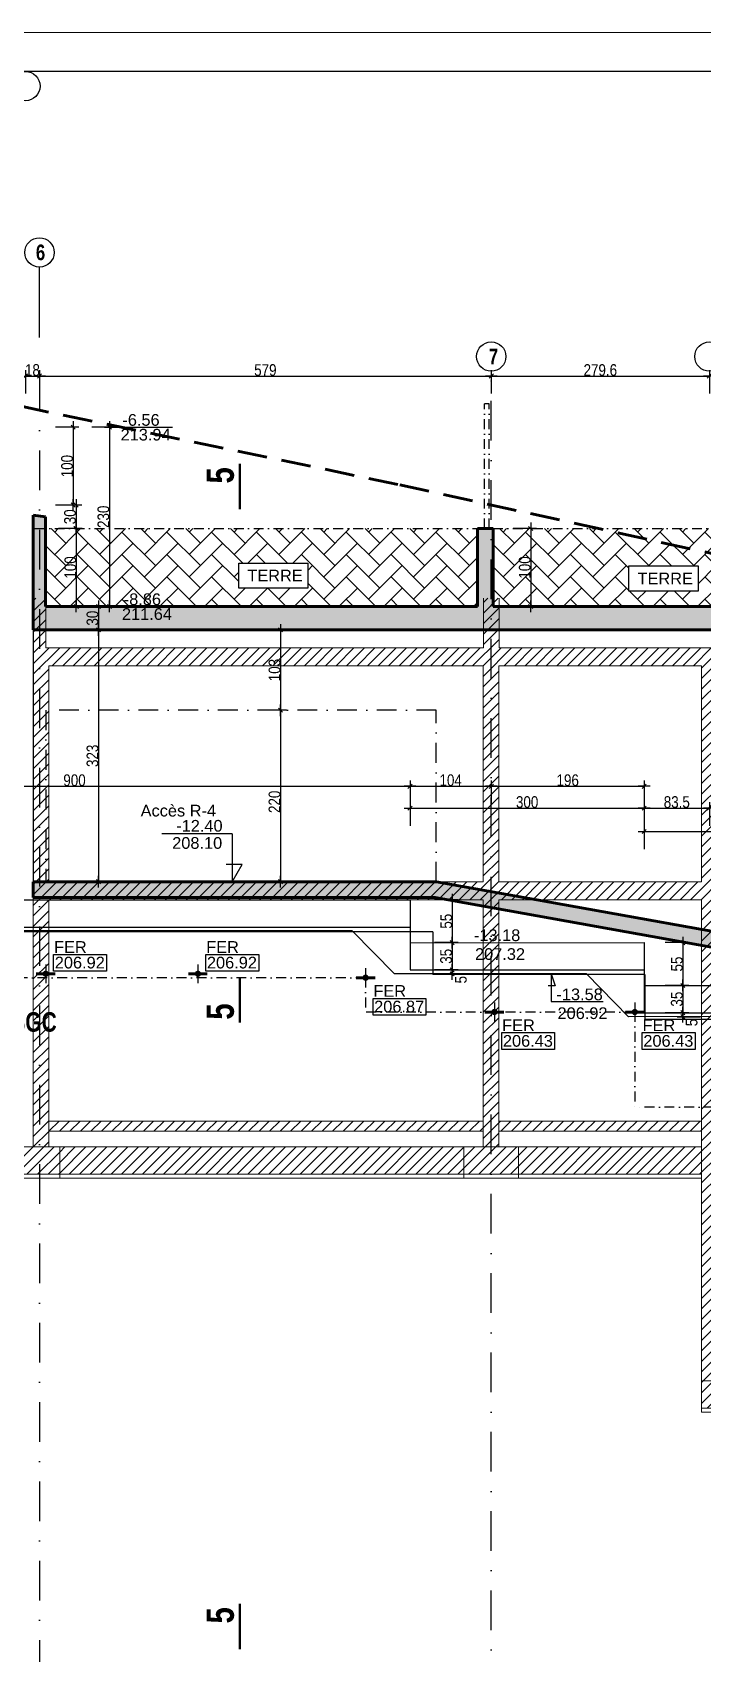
# Model space of a CAD drawing. Header units: millimetres. Extents: x -26249 to 60250, y -21218 to 23336.
# Drawn here: x 53245 to 54104, y 889 to 2968 of the extents above; entities that cross this region are included whole.
import ezdxf
from ezdxf.enums import TextEntityAlignment as Align

# ---------------------------------------------------------------- set-up
doc = ezdxf.new("R2010")
doc.units = ezdxf.units.MM
doc.linetypes.add('CACHEX2', pattern=[19.05, 12.7, -6.35])
doc.linetypes.add('TIRETPTX2', pattern=[50.8, 25.4, -12.7, 0, -12.7])
for name, color, linetype in [('01-coupe soussol', 253, 'Continuous'), ('01_cote_gen', 4, 'Continuous'), ('01_linteaux', 2, 'Continuous'), ('01_poch_BN', 9, 'Continuous'), ('01_poch_murs', 253, 'Continuous'), ('01_texte', 230, 'Continuous'), ('AA_COTES', 2, 'Continuous')]:
    doc.layers.add(name, color=color, linetype=linetype)
doc.layers.add('01_murs_coup', color=5, linetype='Continuous', lineweight=60)
doc.styles.add('impact', font='impact.ttf')
doc.styles.add('MATTE_TXT', font='arial.ttf')
doc.styles.add('STYLE2', font='ARIALN.TTF')
doc.dimstyles.new('JB50', dxfattribs={"dimscale": 0.1, "dimtxt": 150, "dimasz": 15, "dimexe": 0.1, "dimexo": 0.1, "dimgap": 0.09, "dimtad": 1, "dimdec": 1, "dimdsep": 46, "dimtxsty": 'STYLE2', "dimblk1": 'BOND_G', "dimblk2": 'BOND_D', "dimsah": 1, "dimcen": 1.5, "dimdle": 0.01, "dimse1": 1, "dimse2": 1, "dimclrd": 4, "dimclre": 2, "dimclrt": 6, "dimazin": 2, "dimtfac": 2.333333, "dimtdec": 1, "dimtix": 1, "dimtmove": 2, "dimatfit": 3, "dimldrblk": 'BOND_G', "dimfxl": 1, "dimtolj": 1, "dimtzin": 0, "dimarcsym": 0})
pattern_1 = [(45, (38043.464, 0), (3e-15, 28.73682), [60.96, -20.32]), (135, (38057.832, 14.368), (3e-15, 28.73682), [60.96, -20.32])]
pattern_2 = [(45, (24559.321, 5706.199), (-6.735192, 6.735192), [])]

# ---------------------------------------------------------------- blocks, each defined once
blk = doc.blocks.new('BOND_G')
at = {"layer": 'AA_COTES', "color": 0}
for p, q in [((0, -5), (0, 15)), ((5, 0), (-5, 0)), ((1.8, 1.8), (-1.8, -1.8))]:
    blk.add_line(p, q, dxfattribs=at)
blk = doc.blocks.new('BOND_D')
at = {"layer": 'AA_COTES', "color": 0}
for p, q in [((5, 0), (-5, 0)), ((-1.8, -1.8), (1.8, 1.8)), ((0, 5), (0, -15))]:
    blk.add_line(p, q, dxfattribs=at)
blk = doc.blocks.new('*D1418')
at = {"layer": '01_cote_gen', "color": 4, "lineweight": -2, "transparency": 16777216}
blk.add_line((53238, 2527.7), (53253, 2527.7), dxfattribs=at)
at = {"layer": 'Defpoints', "color": 0, "transparency": 16777216}
for p in [(53236.5, 2527.9), (53254.5, 2527.9), (53254.5, 2527.7)]:
    blk.add_point(p, dxfattribs=at)
at = {"layer": '01_cote_gen', "color": 4, "lineweight": -2, "transparency": 16777216, "xscale": 1.5, "yscale": 1.5, "zscale": 1.5, "rotation": 180}
blk.add_blockref('BOND_G', (53236.5, 2527.7), dxfattribs=at)
at = {"layer": '01_cote_gen', "color": 4, "lineweight": -2, "transparency": 16777216, "xscale": 1.5, "yscale": 1.5, "zscale": 1.5}
blk.add_blockref('BOND_D', (53254.5, 2527.7), dxfattribs=at)
at = {"layer": '01_cote_gen', "color": 6, "transparency": 16777216, "insert": (53245.5, 2535.3), "char_height": 15, "attachment_point": 5, "style": 'STYLE2'}
blk.add_mtext('\\A1;18', dxfattribs=at)
blk = doc.blocks.new('*D1419')
at = {"layer": '01_cote_gen', "color": 4, "lineweight": -2, "transparency": 16777216}
blk.add_line((53256, 2527.7), (53832, 2527.7), dxfattribs=at)
at = {"layer": 'Defpoints', "color": 0, "transparency": 16777216}
for p in [(53254.5, 2527.9), (53833.5, 2527.7), (53833.5, 2506.9)]:
    blk.add_point(p, dxfattribs=at)
at = {"layer": '01_cote_gen', "color": 4, "lineweight": -2, "transparency": 16777216, "xscale": 1.5, "yscale": 1.5, "zscale": 1.5, "rotation": 180}
blk.add_blockref('BOND_G', (53254.5, 2527.7), dxfattribs=at)
at = {"layer": '01_cote_gen', "color": 4, "lineweight": -2, "transparency": 16777216, "xscale": 1.5, "yscale": 1.5, "zscale": 1.5}
blk.add_blockref('BOND_D', (53833.5, 2527.7), dxfattribs=at)
at = {"layer": '01_cote_gen', "color": 6, "transparency": 16777216, "insert": (53544, 2535.3), "char_height": 15, "attachment_point": 5, "style": 'STYLE2'}
blk.add_mtext('\\A1;579', dxfattribs=at)
blk = doc.blocks.new('*D1420')
at = {"layer": '01_cote_gen', "color": 4, "lineweight": -2, "transparency": 16777216}
blk.add_line((53835, 2527.7), (54111.6, 2527.7), dxfattribs=at)
at = {"layer": 'Defpoints', "color": 0, "transparency": 16777216}
for p in [(54113.1, 2527.7), (53833.5, 2504.4), (54113.1, 2497.4)]:
    blk.add_point(p, dxfattribs=at)
at = {"layer": '01_cote_gen', "color": 4, "lineweight": -2, "transparency": 16777216, "xscale": 1.5, "yscale": 1.5, "zscale": 1.5, "rotation": 180}
blk.add_blockref('BOND_G', (53833.5, 2527.7), dxfattribs=at)
at = {"layer": '01_cote_gen', "color": 4, "lineweight": -2, "transparency": 16777216, "xscale": 1.5, "yscale": 1.5, "zscale": 1.5}
blk.add_blockref('BOND_D', (54113.1, 2527.7), dxfattribs=at)
at = {"layer": '01_cote_gen', "color": 6, "transparency": 16777216, "insert": (53973.3, 2535.3), "char_height": 15, "attachment_point": 5, "style": 'STYLE2'}
blk.add_mtext('\\A1;279.6', dxfattribs=at)
blk = doc.blocks.new('*D1410')
at = {"layer": '01_cote_gen', "color": 4, "lineweight": -2, "transparency": 16777216}
blk.add_line((52831, 2001.7), (53728, 2001.7), dxfattribs=at)
at = {"layer": 'Defpoints', "color": 0, "transparency": 16777216}
for p in [(53729.5, 2001.7), (52829.5, 1824.8), (53729.5, 1824.8)]:
    blk.add_point(p, dxfattribs=at)
at = {"layer": '01_cote_gen', "color": 4, "lineweight": -2, "transparency": 16777216, "xscale": 1.5, "yscale": 1.5, "zscale": 1.5, "rotation": 180}
blk.add_blockref('BOND_G', (52829.5, 2001.7), dxfattribs=at)
at = {"layer": '01_cote_gen', "color": 4, "lineweight": -2, "transparency": 16777216, "xscale": 1.5, "yscale": 1.5, "zscale": 1.5}
blk.add_blockref('BOND_D', (53729.5, 2001.7), dxfattribs=at)
at = {"layer": '01_cote_gen', "color": 6, "transparency": 16777216, "insert": (53299.4, 2009.3), "char_height": 15, "attachment_point": 5, "style": 'STYLE2'}
blk.add_mtext('\\A1;900', dxfattribs=at)
blk = doc.blocks.new('*D1413')
at = {"layer": '01_cote_gen', "color": 4, "lineweight": -2, "transparency": 16777216}
blk.add_line((53731, 1973.6), (54028, 1973.6), dxfattribs=at)
at = {"layer": 'Defpoints', "color": 0, "transparency": 16777216}
for p in [(53729.5, 1981.9), (54029.5, 1973.6), (54029.5, 1772.7)]:
    blk.add_point(p, dxfattribs=at)
at = {"layer": '01_cote_gen', "color": 4, "lineweight": -2, "transparency": 16777216, "xscale": 1.5, "yscale": 1.5, "zscale": 1.5, "rotation": 180}
blk.add_blockref('BOND_G', (53729.5, 1973.6), dxfattribs=at)
at = {"layer": '01_cote_gen', "color": 4, "lineweight": -2, "transparency": 16777216, "xscale": 1.5, "yscale": 1.5, "zscale": 1.5}
blk.add_blockref('BOND_D', (54029.5, 1973.6), dxfattribs=at)
at = {"layer": '01_cote_gen', "color": 6, "transparency": 16777216, "insert": (53879.5, 1981.3), "char_height": 15, "attachment_point": 5, "style": 'STYLE2'}
blk.add_mtext('\\A1;300', dxfattribs=at)
blk = doc.blocks.new('*D1542')
at = {"layer": '01_cote_gen', "color": 4, "lineweight": -2, "transparency": 16777216}
blk.add_line((54031, 1943.7), (54328, 1943.7), dxfattribs=at)
at = {"layer": 'Defpoints', "color": 0, "transparency": 16777216}
for p in [(54029.5, 1951.1), (54329.5, 1943.7), (54329.5, 1746.3)]:
    blk.add_point(p, dxfattribs=at)
at = {"layer": '01_cote_gen', "color": 4, "lineweight": -2, "transparency": 16777216, "xscale": 1.5, "yscale": 1.5, "zscale": 1.5, "rotation": 180}
blk.add_blockref('BOND_G', (54029.5, 1943.7), dxfattribs=at)
at = {"layer": '01_cote_gen', "color": 4, "lineweight": -2, "transparency": 16777216, "xscale": 1.5, "yscale": 1.5, "zscale": 1.5}
blk.add_blockref('BOND_D', (54329.5, 1943.7), dxfattribs=at)
at = {"layer": '01_cote_gen', "color": 6, "transparency": 16777216, "insert": (54179.5, 1951.3), "char_height": 15, "attachment_point": 5, "style": 'STYLE2'}
blk.add_mtext('\\A1;300', dxfattribs=at)
blk = doc.blocks.new('*D1543')
at = {"layer": '01_cote_gen', "color": 4, "lineweight": -2, "transparency": 16777216}
blk.add_line((53731, 2001.7), (53832, 2001.7), dxfattribs=at)
at = {"layer": 'Defpoints', "color": 0, "transparency": 16777216}
for p in [(53833.5, 2001.7), (53729.5, 1994.2), (53833.5, -192.7)]:
    blk.add_point(p, dxfattribs=at)
at = {"layer": '01_cote_gen', "color": 4, "lineweight": -2, "transparency": 16777216, "xscale": 1.5, "yscale": 1.5, "zscale": 1.5, "rotation": 180}
blk.add_blockref('BOND_G', (53729.5, 2001.7), dxfattribs=at)
at = {"layer": '01_cote_gen', "color": 4, "lineweight": -2, "transparency": 16777216, "xscale": 1.5, "yscale": 1.5, "zscale": 1.5}
blk.add_blockref('BOND_D', (53833.5, 2001.7), dxfattribs=at)
at = {"layer": '01_cote_gen', "color": 6, "transparency": 16777216, "insert": (53781.5, 2009.3), "char_height": 15, "attachment_point": 5, "style": 'STYLE2'}
blk.add_mtext('\\A1;104', dxfattribs=at)
blk = doc.blocks.new('*D1414')
at = {"layer": '01_cote_gen', "color": 4, "lineweight": -2, "transparency": 16777216}
blk.add_line((53835, 2001.7), (54028, 2001.7), dxfattribs=at)
at = {"layer": 'Defpoints', "color": 0, "transparency": 16777216}
for p in [(54029.5, 2001.7), (53833.5, 1994.2), (54029.5, 1951.2)]:
    blk.add_point(p, dxfattribs=at)
at = {"layer": '01_cote_gen', "color": 4, "lineweight": -2, "transparency": 16777216, "xscale": 1.5, "yscale": 1.5, "zscale": 1.5, "rotation": 180}
blk.add_blockref('BOND_G', (53833.5, 2001.7), dxfattribs=at)
at = {"layer": '01_cote_gen', "color": 4, "lineweight": -2, "transparency": 16777216, "xscale": 1.5, "yscale": 1.5, "zscale": 1.5}
blk.add_blockref('BOND_D', (54029.5, 2001.7), dxfattribs=at)
at = {"layer": '01_cote_gen', "color": 6, "transparency": 16777216, "insert": (53931.5, 2009.3), "char_height": 15, "attachment_point": 5, "style": 'STYLE2'}
blk.add_mtext('\\A1;196', dxfattribs=at)
blk = doc.blocks.new('*D1522')
at = {"layer": '01_cote_gen', "color": 4, "lineweight": -2, "transparency": 16777216}
blk.add_line((54031, 1973.6), (54111.6, 1973.6), dxfattribs=at)
at = {"layer": 'Defpoints', "color": 0, "transparency": 16777216}
for p in [(54113.1, 1973.6), (54029.5, 1921.2), (54113.1, -215.4)]:
    blk.add_point(p, dxfattribs=at)
at = {"layer": '01_cote_gen', "color": 4, "lineweight": -2, "transparency": 16777216, "xscale": 1.5, "yscale": 1.5, "zscale": 1.5, "rotation": 180}
blk.add_blockref('BOND_G', (54029.5, 1973.6), dxfattribs=at)
at = {"layer": '01_cote_gen', "color": 4, "lineweight": -2, "transparency": 16777216, "xscale": 1.5, "yscale": 1.5, "zscale": 1.5}
blk.add_blockref('BOND_D', (54113.1, 1973.6), dxfattribs=at)
at = {"layer": '01_cote_gen', "color": 6, "transparency": 16777216, "insert": (54071.3, 1981.3), "char_height": 15, "attachment_point": 5, "style": 'STYLE2'}
blk.add_mtext('\\A1;83.5', dxfattribs=at)
blk = doc.blocks.new('*D1539')
at = {"layer": '01_cote_gen', "color": 4, "lineweight": -2, "transparency": 16777216}
blk.add_line((53783.4, 1854.6), (53783.4, 1802.6), dxfattribs=at)
at = {"layer": 'Defpoints', "color": 0, "transparency": 16777216}
for p in [(53729.5, 1856.1), (53745.1, 1801.1), (53783.4, 1801.1)]:
    blk.add_point(p, dxfattribs=at)
at = {"layer": '01_cote_gen', "color": 4, "lineweight": -2, "transparency": 16777216, "xscale": 1.5, "yscale": 1.5, "zscale": 1.5}
for name, p, rotation in [('BOND_G', (53783.4, 1856.1), 90), ('BOND_D', (53783.4, 1801.1), 270)]:
    blk.add_blockref(name, p, dxfattribs=dict(at, rotation=rotation))
at = {"layer": '01_cote_gen', "color": 6, "transparency": 16777216, "insert": (53775.8, 1828.6), "char_height": 15, "attachment_point": 5, "rotation": 90, "style": 'STYLE2'}
blk.add_mtext('\\A1;55', dxfattribs=at)
blk = doc.blocks.new('*D1540')
at = {"layer": '01_cote_gen', "color": 4, "lineweight": -2, "transparency": 16777216}
blk.add_line((54079.1, 1799.7), (54079.1, 1747.7), dxfattribs=at)
at = {"layer": 'Defpoints', "color": 0, "transparency": 16777216}
for p in [(54029.5, 1801.2), (54029.5, 1746.2), (54079.1, 1746.2)]:
    blk.add_point(p, dxfattribs=at)
at = {"layer": '01_cote_gen', "color": 4, "lineweight": -2, "transparency": 16777216, "xscale": 1.5, "yscale": 1.5, "zscale": 1.5}
for name, p, rotation in [('BOND_G', (54079.1, 1801.2), 90), ('BOND_D', (54079.1, 1746.2), 270)]:
    blk.add_blockref(name, p, dxfattribs=dict(at, rotation=rotation))
at = {"layer": '01_cote_gen', "color": 6, "transparency": 16777216, "insert": (54071.4, 1773.7), "char_height": 15, "attachment_point": 5, "rotation": 90, "style": 'STYLE2'}
blk.add_mtext('\\A1;55', dxfattribs=at)
blk = doc.blocks.new('*D1400')
at = {"layer": '01_cote_gen', "color": 4, "lineweight": -2, "transparency": 16777216}
blk.add_line((53783.4, 1799.6), (53783.4, 1767.6), dxfattribs=at)
at = {"layer": 'Defpoints', "color": 0, "transparency": 16777216}
for p in [(53769.6, 1801.1), (53773.8, 1766.1), (53783.4, 1766.1)]:
    blk.add_point(p, dxfattribs=at)
at = {"layer": '01_cote_gen', "color": 4, "lineweight": -2, "transparency": 16777216, "xscale": 1.5, "yscale": 1.5, "zscale": 1.5}
for name, p, rotation in [('BOND_G', (53783.4, 1801.1), 90), ('BOND_D', (53783.4, 1766.1), 270)]:
    blk.add_blockref(name, p, dxfattribs=dict(at, rotation=rotation))
at = {"layer": '01_cote_gen', "color": 6, "transparency": 16777216, "insert": (53775.7, 1783.6), "char_height": 15, "attachment_point": 5, "rotation": 90, "style": 'STYLE2'}
blk.add_mtext('\\A1;35', dxfattribs=at)
blk = doc.blocks.new('*D1401')
at = {"layer": '01_cote_gen', "color": 4, "lineweight": -2, "transparency": 16777216}
blk.add_line((53783.4, 1762.6), (53783.4, 1764.6), dxfattribs=at)
at = {"layer": 'Defpoints', "color": 0, "transparency": 16777216}
for p in [(53783.4, 1766.1), (53788.7, 1766.1), (53788.7, 1761.1)]:
    blk.add_point(p, dxfattribs=at)
at = {"layer": '01_cote_gen', "color": 4, "lineweight": -2, "transparency": 16777216, "xscale": 1.5, "yscale": 1.5, "zscale": 1.5}
for name, p, rotation in [('BOND_D', (53783.4, 1766.1), 90), ('BOND_G', (53783.4, 1761.1), 270)]:
    blk.add_blockref(name, p, dxfattribs=dict(at, rotation=rotation))
at = {"layer": '01_cote_gen', "color": 6, "transparency": 16777216, "insert": (53794.6, 1753.6), "char_height": 15, "attachment_point": 5, "rotation": 90, "style": 'STYLE2'}
blk.add_mtext('\\A1;5', dxfattribs=at)
blk = doc.blocks.new('*D1402')
at = {"layer": '01_cote_gen', "color": 4, "lineweight": -2, "transparency": 16777216}
blk.add_line((54079.1, 1744.7), (54079.1, 1712.7), dxfattribs=at)
at = {"layer": 'Defpoints', "color": 0, "transparency": 16777216}
for p in [(54065.2, 1746.2), (54069.5, 1711.2), (54079.1, 1711.2)]:
    blk.add_point(p, dxfattribs=at)
at = {"layer": '01_cote_gen', "color": 4, "lineweight": -2, "transparency": 16777216, "xscale": 1.5, "yscale": 1.5, "zscale": 1.5}
for name, p, rotation in [('BOND_G', (54079.1, 1746.2), 90), ('BOND_D', (54079.1, 1711.2), 270)]:
    blk.add_blockref(name, p, dxfattribs=dict(at, rotation=rotation))
at = {"layer": '01_cote_gen', "color": 6, "transparency": 16777216, "insert": (54071.4, 1728.7), "char_height": 15, "attachment_point": 5, "rotation": 90, "style": 'STYLE2'}
blk.add_mtext('\\A1;35', dxfattribs=at)
blk = doc.blocks.new('*D1403')
at = {"layer": '01_cote_gen', "color": 4, "lineweight": -2, "transparency": 16777216}
blk.add_line((54079.1, 1707.7), (54079.1, 1709.7), dxfattribs=at)
at = {"layer": 'Defpoints', "color": 0, "transparency": 16777216}
for p in [(54079.1, 1711.2), (54084.3, 1711.2), (54084.3, 1706.2)]:
    blk.add_point(p, dxfattribs=at)
at = {"layer": '01_cote_gen', "color": 4, "lineweight": -2, "transparency": 16777216, "xscale": 1.5, "yscale": 1.5, "zscale": 1.5}
for name, p, rotation in [('BOND_D', (54079.1, 1711.2), 90), ('BOND_G', (54079.1, 1706.2), 270)]:
    blk.add_blockref(name, p, dxfattribs=dict(at, rotation=rotation))
at = {"layer": '01_cote_gen', "color": 6, "transparency": 16777216, "insert": (54090.3, 1698.7), "char_height": 15, "attachment_point": 5, "rotation": 90, "style": 'STYLE2'}
blk.add_mtext('\\A1;5', dxfattribs=at)
blk = doc.blocks.new('*D1661')
at = {"layer": '01_cote_gen', "color": 4, "lineweight": -2, "transparency": 16777216}
blk.add_line((53344.2, 2460.7), (53344.2, 2233.7), dxfattribs=at)
at = {"layer": 'Defpoints', "color": 0, "transparency": 16777216}
for p in [(53244.4, 2462.2), (53330.1, 2232.2), (53344.2, 2232.2)]:
    blk.add_point(p, dxfattribs=at)
at = {"layer": '01_cote_gen', "color": 4, "lineweight": -2, "transparency": 16777216, "xscale": 1.5, "yscale": 1.5, "zscale": 1.5}
for name, p, rotation in [('BOND_G', (53344.2, 2462.2), 90), ('BOND_D', (53344.2, 2232.2), 270)]:
    blk.add_blockref(name, p, dxfattribs=dict(at, rotation=rotation))
at = {"layer": '01_cote_gen', "color": 6, "transparency": 16777216, "insert": (53336.5, 2347.2), "char_height": 15, "attachment_point": 5, "rotation": 90, "style": 'STYLE2'}
blk.add_mtext('\\A1;230', dxfattribs=at)
blk = doc.blocks.new('*D1662')
at = {"layer": '01_cote_gen', "color": 4, "lineweight": -2, "transparency": 16777216}
blk.add_line((53297.6, 2460.7), (53297.6, 2363.7), dxfattribs=at)
at = {"layer": 'Defpoints', "color": 0, "transparency": 16777216}
for p in [(53244.4, 2462.2), (53188.3, 2362.2), (53297.6, 2362.2)]:
    blk.add_point(p, dxfattribs=at)
at = {"layer": '01_cote_gen', "color": 4, "lineweight": -2, "transparency": 16777216, "xscale": 1.5, "yscale": 1.5, "zscale": 1.5}
for name, p, rotation in [('BOND_G', (53297.6, 2462.2), 90), ('BOND_D', (53297.6, 2362.2), 270)]:
    blk.add_blockref(name, p, dxfattribs=dict(at, rotation=rotation))
at = {"layer": '01_cote_gen', "color": 6, "transparency": 16777216, "insert": (53289.9, 2412.2), "char_height": 15, "attachment_point": 5, "rotation": 90, "style": 'STYLE2'}
blk.add_mtext('\\A1;100', dxfattribs=at)
blk = doc.blocks.new('*D1663')
at = {"layer": '01_cote_gen', "color": 4, "lineweight": -2, "transparency": 16777216}
blk.add_line((53301.4, 2360.7), (53301.4, 2333.7), dxfattribs=at)
at = {"layer": 'Defpoints', "color": 0, "transparency": 16777216}
for p in [(53191.3, 2362.2), (53191.3, 2332.2), (53301.4, 2332.2)]:
    blk.add_point(p, dxfattribs=at)
at = {"layer": '01_cote_gen', "color": 4, "lineweight": -2, "transparency": 16777216, "xscale": 1.5, "yscale": 1.5, "zscale": 1.5}
for name, p, rotation in [('BOND_G', (53301.4, 2362.2), 90), ('BOND_D', (53301.4, 2332.2), 270)]:
    blk.add_blockref(name, p, dxfattribs=dict(at, rotation=rotation))
at = {"layer": '01_cote_gen', "color": 6, "transparency": 16777216, "insert": (53293.7, 2347.2), "char_height": 15, "attachment_point": 5, "rotation": 90, "style": 'STYLE2'}
blk.add_mtext('\\A1;30', dxfattribs=at)
blk = doc.blocks.new('*D1664')
at = {"layer": '01_cote_gen', "color": 4, "lineweight": -2, "transparency": 16777216}
blk.add_line((53884.1, 2330.7), (53884.1, 2233.7), dxfattribs=at)
at = {"layer": 'Defpoints', "color": 0, "transparency": 16777216}
for p in [(53835.8, 2332.2), (53845.2, 2232.2), (53884.1, 2232.2)]:
    blk.add_point(p, dxfattribs=at)
at = {"layer": '01_cote_gen', "color": 4, "lineweight": -2, "transparency": 16777216, "xscale": 1.5, "yscale": 1.5, "zscale": 1.5}
for name, p, rotation in [('BOND_G', (53884.1, 2332.2), 90), ('BOND_D', (53884.1, 2232.2), 270)]:
    blk.add_blockref(name, p, dxfattribs=dict(at, rotation=rotation))
at = {"layer": '01_cote_gen', "color": 6, "transparency": 16777216, "insert": (53876.5, 2282.2), "char_height": 15, "attachment_point": 5, "rotation": 90, "style": 'STYLE2'}
blk.add_mtext('\\A1;100', dxfattribs=at)
blk = doc.blocks.new('*D1497')
at = {"layer": '01_cote_gen', "color": 4, "lineweight": -2, "transparency": 16777216}
blk.add_line((53330.2, 2230.7), (53330.2, 2203.7), dxfattribs=at)
at = {"layer": 'Defpoints', "color": 0, "transparency": 16777216}
for p in [(53350.3, 2232.2), (53330.2, 2202.2), (53374.9, 2202.2)]:
    blk.add_point(p, dxfattribs=at)
at = {"layer": '01_cote_gen', "color": 4, "lineweight": -2, "transparency": 16777216, "xscale": 1.5, "yscale": 1.5, "zscale": 1.5}
for name, p, rotation in [('BOND_G', (53330.2, 2232.2), 90), ('BOND_D', (53330.2, 2202.2), 270)]:
    blk.add_blockref(name, p, dxfattribs=dict(at, rotation=rotation))
at = {"layer": '01_cote_gen', "color": 6, "transparency": 16777216, "insert": (53322.5, 2217.2), "char_height": 15, "attachment_point": 5, "rotation": 90, "style": 'STYLE2'}
blk.add_mtext('\\A1;30', dxfattribs=at)
blk = doc.blocks.new('*D1498')
at = {"layer": '01_cote_gen', "color": 4, "lineweight": -2, "transparency": 16777216}
blk.add_line((53330.2, 2200.7), (53330.2, 1880.7), dxfattribs=at)
at = {"layer": 'Defpoints', "color": 0, "transparency": 16777216}
for p in [(53370.4, 2202.2), (53330.2, 1879.2), (53346.1, 1879.2)]:
    blk.add_point(p, dxfattribs=at)
at = {"layer": '01_cote_gen', "color": 4, "lineweight": -2, "transparency": 16777216, "xscale": 1.5, "yscale": 1.5, "zscale": 1.5}
for name, p, rotation in [('BOND_G', (53330.2, 2202.2), 90), ('BOND_D', (53330.2, 1879.2), 270)]:
    blk.add_blockref(name, p, dxfattribs=dict(at, rotation=rotation))
at = {"layer": '01_cote_gen', "color": 6, "transparency": 16777216, "insert": (53322.5, 2040.7), "char_height": 15, "attachment_point": 5, "rotation": 90, "style": 'STYLE2'}
blk.add_mtext('\\A1;323', dxfattribs=at)
blk = doc.blocks.new('*D1625')
at = {"layer": '01_cote_gen', "color": 4, "lineweight": -2, "transparency": 16777216}
blk.add_line((53301.7, 2330.7), (53301.7, 2233.7), dxfattribs=at)
at = {"layer": 'Defpoints', "color": 0, "transparency": 16777216}
for p in [(53253.3, 2332.2), (53248.5, 2232.2), (53301.7, 2232.2)]:
    blk.add_point(p, dxfattribs=at)
at = {"layer": '01_cote_gen', "color": 4, "lineweight": -2, "transparency": 16777216, "xscale": 1.5, "yscale": 1.5, "zscale": 1.5}
for name, p, rotation in [('BOND_G', (53301.7, 2332.2), 90), ('BOND_D', (53301.7, 2232.2), 270)]:
    blk.add_blockref(name, p, dxfattribs=dict(at, rotation=rotation))
at = {"layer": '01_cote_gen', "color": 6, "transparency": 16777216, "insert": (53294.1, 2282.2), "char_height": 15, "attachment_point": 5, "rotation": 90, "style": 'STYLE2'}
blk.add_mtext('\\A1;100', dxfattribs=at)
blk = doc.blocks.new('*D1614')
at = {"layer": '01_cote_gen', "color": 4, "lineweight": -2, "transparency": 16777216}
blk.add_line((53563.4, 2097.7), (53563.4, 1880.7), dxfattribs=at)
at = {"layer": 'Defpoints', "color": 0, "transparency": 16777216}
for p in [(53583.4, 2099.2), (53563.4, 1879.2), (53590.7, 1879.2)]:
    blk.add_point(p, dxfattribs=at)
at = {"layer": '01_cote_gen', "color": 4, "lineweight": -2, "transparency": 16777216, "xscale": 1.5, "yscale": 1.5, "zscale": 1.5}
for name, p, rotation in [('BOND_G', (53563.4, 2099.2), 90), ('BOND_D', (53563.4, 1879.2), 270)]:
    blk.add_blockref(name, p, dxfattribs=dict(at, rotation=rotation))
at = {"layer": '01_cote_gen', "color": 6, "transparency": 16777216, "insert": (53555.8, 1981.7), "char_height": 15, "attachment_point": 5, "rotation": 90, "style": 'STYLE2'}
blk.add_mtext('\\A1;220', dxfattribs=at)
blk = doc.blocks.new('*D1605')
at = {"layer": '01_cote_gen', "color": 4, "lineweight": -2, "transparency": 16777216}
blk.add_line((53563.4, 2200.7), (53563.4, 2100.7), dxfattribs=at)
at = {"layer": 'Defpoints', "color": 0, "transparency": 16777216}
for p in [(53585.4, 2202.2), (53563.4, 2099.2), (53585.4, 2099.2)]:
    blk.add_point(p, dxfattribs=at)
at = {"layer": '01_cote_gen', "color": 4, "lineweight": -2, "transparency": 16777216, "xscale": 1.5, "yscale": 1.5, "zscale": 1.5}
for name, p, rotation in [('BOND_G', (53563.4, 2202.2), 90), ('BOND_D', (53563.4, 2099.2), 270)]:
    blk.add_blockref(name, p, dxfattribs=dict(at, rotation=rotation))
at = {"layer": '01_cote_gen', "color": 6, "transparency": 16777216, "insert": (53555.8, 2150.7), "char_height": 15, "attachment_point": 5, "rotation": 90, "style": 'STYLE2'}
blk.add_mtext('\\A1;103', dxfattribs=at)

msp = doc.modelspace()

# ---------------------------------------------------------------- hatches: boundary and pattern name
at = {"layer": '01-coupe soussol'}
h = msp.add_hatch(dxfattribs=at)
h.set_pattern_fill('ANSI31', color=256, scale=3)
h.set_pattern_definition(pattern_2)
h.paths.add_polyline_path([(52221.519, 1572.168), (51871.845, 1572.168), (51871.845, 1559.168), (52221.519, 1559.168)])
h.paths.add_polyline_path([(52647.519, 1572.168), (52239.519, 1572.168), (52239.519, 1559.168), (52647.519, 1559.168)])
h.paths.add_polyline_path([(52264.648, 1539.168), (52194.648, 1539.168), (52194.648, 1504.168), (52264.648, 1504.168)])
h.paths.add_polyline_path([(52622.648, 1539.168), (52264.648, 1539.168), (52264.648, 1504.168), (52622.648, 1504.168)])
h.paths.add_polyline_path([(53210.442, 1539.168), (52692.648, 1539.168), (52692.648, 1504.168), (53210.442, 1504.168)])
h.paths.add_polyline_path([(53224.442, 1572.168), (52667.519, 1572.168), (52667.519, 1559.168), (53224.442, 1559.168)])
h.paths.add_polyline_path([(53823.309, 1572.168), (53266.442, 1572.168), (53266.442, 1559.168), (53823.309, 1559.168)], flags=17)
h.paths.add_polyline_path([(53798.438, 1539.168), (53280.442, 1539.168), (53280.442, 1504.168), (53798.438, 1504.168)], flags=17)
h.paths.add_polyline_path([(53868.438, 1539.168), (53798.438, 1539.168), (53798.438, 1504.168), (53868.438, 1504.168)], flags=17)
h.paths.add_polyline_path([(54103.038, 1539.168), (53868.438, 1539.168), (53868.438, 1504.168), (54103.038, 1504.168)], flags=17)
h.paths.add_polyline_path([(54103.038, 1572.168), (53843.309, 1572.168), (53843.309, 1559.168), (54103.038, 1559.168)], flags=17)
h.paths.add_polyline_path([(56847.038, 2172.168), (56847.038, 2242.819), (56831.038, 2242.819), (56831.038, 2172.168), (56098.038, 2172.168), (56098.038, 2242.819), (56080.038, 2242.819), (56080.038, 2172.168), (55479.038, 2172.168), (55479.038, 2242.819), (55463.038, 2242.819), (55463.038, 2167.168), (55155.038, 2167.168), (55155.038, 2197.168), (55135.038, 2197.168), (55135.038, 2167.168), (54667.038, 2167.168), (54667.038, 2242.819), (54649.038, 2242.819), (54649.038, 2179.168), (53843.442, 2179.168), (53843.442, 2242.819), (53823.442, 2242.819), (53823.442, 2179.168), (53262.442, 2179.168), (53262.442, 2242.819), (53246.442, 2242.819), (53246.442, 2179.168), (53246.442, 1879.168), (53246.442, 1539.168), (53266.442, 1539.168), (53266.442, 1856.168), (53823.309, 1856.168), (53823.309, 1539.168), (53843.309, 1539.168), (53843.309, 1856.168), (54103.038, 1856.168), (54103.038, 1239.168), (54123.038, 1239.168), (54123.038, 1552.168), (54649.038, 1552.168), (54649.038, 1272.168), (54669.038, 1272.168), (54669.038, 1552.168), (55183.038, 1552.168), (55183.038, 1272.168), (55203.038, 1272.168), (55203.038, 1552.168), (55463.039, 1552.168), (55463.039, 1272.168), (55483.039, 1272.168), (55483.039, 1552.168), (56072.048, 1552.168), (56072.048, 1239.168), (56097.048, 1239.168), (56097.048, 1552.168), (56827.038, 1552.168), (56827.038, 1239.168), (56847.038, 1239.168), (56847.038, 1552.168), (56847.038, 1572.168)])
h.paths.add_polyline_path([(53843.038, 1879.168), (53843.038, 2156.168), (54103.038, 2156.168), (54103.038, 1879.168)], flags=16)
h.paths.add_polyline_path([(53823.038, 1879.168), (53266.442, 1879.168), (53266.442, 2156.168), (53823.038, 2156.168)], flags=16)
h.paths.add_polyline_path([(54123.038, 1856.168), (54649.038, 1856.168), (54649.038, 1572.168), (54123.038, 1572.168)], flags=16)
h.paths.add_polyline_path([(54123.038, 1879.168), (54123.038, 2156.168), (54649.038, 2156.168), (54649.038, 1879.168)], flags=16)
h.paths.add_polyline_path([(54669.038, 1856.168), (55183.038, 1856.168), (55183.038, 1572.168), (54669.038, 1572.168)], flags=16)
h.paths.add_polyline_path([(54669.038, 1879.168), (54669.038, 2147.168), (55183.038, 2147.168), (55183.038, 1879.168)], flags=16)
h.paths.add_polyline_path([(55203.038, 1856.168), (55463.039, 1856.168), (55463.039, 1572.168), (55203.038, 1572.168)], flags=16)
h.paths.add_polyline_path([(55203.038, 1879.168), (55203.038, 2147.168), (55463.038, 2147.168), (55463.038, 1879.168), (55483.038, 1879.168), (55483.038, 2152.168), (56079.038, 2152.168), (56079.038, 1879.168)], flags=16)
h.paths.add_polyline_path([(55483.039, 1856.168), (56077.048, 1856.168), (56077.048, 1572.168), (55483.039, 1572.168)], flags=16)
h.paths.add_polyline_path([(56097.048, 1820.168), (56139.35, 1820.168), (56139.35, 1840.168), (56657.038, 1840.168), (56657.038, 1572.168), (56097.048, 1572.168)], flags=16)
h.paths.add_polyline_path([(56097.35, 1890.168), (56097.35, 2152.168), (56226.038, 2152.168), (56226.038, 1890.168)], flags=16)
h.paths.add_polyline_path([(56246.038, 1890.168), (56246.038, 2152.168), (56471.039, 2152.168), (56471.039, 1890.168)], flags=16)
h.paths.add_polyline_path([(56491.039, 1890.168), (56491.039, 2152.168), (56831.038, 2152.168), (56831.038, 1890.168)], flags=16)
h.paths.add_polyline_path([(56677.038, 1840.168), (56827.038, 1840.168), (56827.038, 1572.168), (56677.038, 1572.168)], flags=16)
h = msp.add_hatch(dxfattribs=at)
h.set_pattern_fill('ANSI31', color=256, scale=3)
h.set_pattern_definition(pattern_2)
h.paths.add_polyline_path([(53280.442, 1539.168), (53210.442, 1539.168), (53210.442, 1504.168), (53280.442, 1504.168)])
h.paths.add_polyline_path([(52692.648, 1539.168), (52622.648, 1539.168), (52622.648, 1504.168), (52692.648, 1504.168)])
h = msp.add_hatch(dxfattribs=at)
h.set_pattern_fill('ANSI31', color=256, scale=3)
h.set_pattern_definition(pattern_2)
h.paths.add_polyline_path([(54649.038, 1272.168), (54123.038, 1272.168), (54123.038, 1259.168), (54649.038, 1259.168)])
h.paths.add_polyline_path([(54173.038, 1239.168), (54103.038, 1239.168), (54103.038, 1204.168), (54173.038, 1204.168)])
h.paths.add_polyline_path([(55183.038, 1272.168), (54669.038, 1272.168), (54669.038, 1259.168), (55183.038, 1259.168)])
h.paths.add_polyline_path([(55463.039, 1272.168), (55203.038, 1272.168), (55203.038, 1259.168), (55463.039, 1259.168)])
h.paths.add_polyline_path([(55483.039, 1259.168), (55463.039, 1259.168), (55463.039, 1239.168), (55483.039, 1239.168)])
h.paths.add_polyline_path([(55483.039, 1272.168), (55463.039, 1272.168), (55463.039, 1259.168), (55483.039, 1259.168)])
h.paths.add_polyline_path([(56072.048, 1272.168), (55483.039, 1272.168), (55483.039, 1259.168), (56072.048, 1259.168)])
at = {"layer": '01_poch_murs'}
h = msp.add_hatch(color=256, dxfattribs=at)
h.dxf.hatch_style = 1
h.paths.add_polyline_path([(54368.55, 2244.527), (54348.55, 2248.943), (54348.55, 2232.167), (53835.831, 2232.167), (53835.831, 2332.167), (53815.831, 2332.167), (53815.831, 2232.167), (53262.404, 2232.167), (53262.404, 2347.167), (53246.404, 2349.167), (53246.404, 2202.167), (54348.55, 2202.167), (54348.55, 2074.167), (54647.115, 2074.167), (54647.115, 1936.168), (55279.642, 1936.168), (55279.642, 1822.168), (56545.683, 1822.168), (56371.954, 1847.168), (55483.115, 1847.168), (55483.115, 1892.168), (55463.115, 1892.168), (55463.115, 1847.168), (55299.642, 1847.168), (55299.642, 2025.168), (55279.642, 2025.168), (55279.642, 1961.168), (54667.115, 1961.168), (54667.115, 2159.167), (54647.115, 2159.167), (54647.115, 2099.167), (54368.55, 2099.167)])
h.paths.add_polyline_path([(54368.55, 2332.167), (54348.55, 2332.167), (54348.55, 2248.943), (54368.55, 2244.527)], flags=17)
h.paths.add_polyline_path([(56847.114, 1892.168), (56831.115, 1892.168), (56831.115, 1847.168), (56371.954, 1847.168), (56545.683, 1822.168), (56831.115, 1822.168), (56831.115, 1781.094), (56847.114, 1778.791)])
h.paths.add_polyline_path([(56847.114, 1778.791), (56831.115, 1781.094), (56831.115, 1674.206), (56847.114, 1674.206)])
h.paths.add_polyline_path([(56090.414, 1572.168), (55469.455, 1572.168), (53763.455, 1879.168), (53246.404, 1879.168), (53246.404, 1859.168), (53761.67, 1859.168), (55467.67, 1552.168), (56088.629, 1552.168), (56847.114, 1415.644), (56847.114, 1435.965)])
h = msp.add_hatch(dxfattribs=at)
h.set_pattern_fill('AR-HBONE', color=256, scale=0.2)
h.set_pattern_definition(pattern_1)
h.paths.add_polyline_path([(53815.831, 2332.167), (53262.404, 2332.167), (53262.404, 2232.167), (53815.831, 2232.167)])
h.paths.add_polyline_path([(53598.418, 2255.648), (53509.828, 2255.648), (53509.828, 2287.941), (53598.418, 2287.941)], flags=16)
h.paths.add_polyline_path([(53309.583, 2263.586), (53309.583, 2299.756), (53278.355, 2299.756), (53278.355, 2263.586)], flags=24)
h.paths.add_polyline_path([(53517.123, 2260.59), (53595.643, 2260.59), (53595.643, 2283.09), (53517.123, 2283.09)], flags=8)
h.paths.add_polyline_path([(53358.682, 2229.856), (53414.103, 2229.856), (53414.103, 2252.832), (53358.682, 2252.832)], flags=9)
h = msp.add_hatch(dxfattribs=at)
h.set_pattern_fill('AR-HBONE', color=256, scale=0.2)
h.set_pattern_definition(pattern_1)
h.paths.add_polyline_path([(54113.115, 2300.814), (53970.756, 2332.167), (53835.831, 2332.167), (53835.831, 2232.167), (54113.115, 2232.167)])
h.paths.add_polyline_path([(54009.923, 2284.179), (54098.514, 2284.179), (54098.514, 2251.885), (54009.923, 2251.885)], flags=16)
h.paths.add_polyline_path([(54348.55, 2332.167), (54113.115, 2332.167), (54113.115, 2300.814), (54315.826, 2256.168), (54348.55, 2248.943)])
h.paths.add_polyline_path([(54113.115, 2332.167), (53970.756, 2332.167), (54113.115, 2300.814)], flags=17)
h.paths.add_polyline_path([(54113.115, 2300.814), (54113.115, 2232.167), (54348.55, 2232.167), (54348.55, 2248.943), (54315.826, 2256.168)])
h.paths.add_polyline_path([(54017.219, 2256.828), (54095.739, 2256.828), (54095.739, 2279.328), (54017.219, 2279.328)], flags=8)
h.paths.add_polyline_path([(54215.37, 2229.856), (54270.791, 2229.856), (54270.791, 2252.832), (54215.37, 2252.832)], flags=9)

# ---------------------------------------------------------------- linework, layer by layer
at = {"color": 5, "elevation": 517158665.099, "flags": 128}
for points in [[(53758.676, 1815.168), (53046.572, 1815.168)], [(53758.676, 1815.168), (53758.676, 1760.168)], [(54030.189, 1760.168), (53758.676, 1760.168)], [(54030.189, 1760.168), (54030.189, 1702.668)], [(54282.715, 1702.668), (54030.189, 1702.668)]]:
    msp.add_lwpolyline(points, dxfattribs=at)
at = {"layer": '01-coupe soussol', "lineweight": 5}
for p, q in [((53246.442, 2179.168), (53246.442, 2242.819)), ((53262.442, 2179.168), (53262.442, 2242.819)), ((53823.442, 2179.168), (53823.442, 2242.819)), ((53843.442, 2179.168), (53843.442, 2242.819)), ((53246.442, 1879.168), (53246.442, 2179.168)), ((53262.442, 2179.168), (53823.442, 2179.168)), ((53843.442, 2179.168), (54649.038, 2179.168)), ((53266.442, 1879.168), (53266.442, 2156.168)), ((53266.442, 2156.168), (53823.038, 2156.168)), ((53823.038, 1879.168), (53823.038, 2156.168)), ((53843.038, 1879.168), (53843.038, 2156.168)), ((53843.038, 2156.168), (54103.038, 2156.168)), ((54103.038, 1879.168), (54103.038, 2156.168)), ((53246.442, 1879.168), (53246.442, 1539.168)), ((53266.442, 1879.168), (53823.038, 1879.168)), ((53843.038, 1879.168), (54103.038, 1879.168)), ((53266.442, 1856.168), (53823.309, 1856.168)), ((53266.442, 1856.168), (53266.442, 1539.168)), ((53823.309, 1856.168), (53823.309, 1539.168)), ((53843.309, 1856.168), (54103.038, 1856.168)), ((53843.309, 1856.168), (53843.309, 1539.168)), ((54103.038, 1856.168), (54103.038, 1199.168)), ((53266.442, 1572.168), (53823.309, 1572.168)), ((53266.442, 1559.168), (53823.309, 1559.168)), ((53843.309, 1572.168), (54103.038, 1572.168)), ((53843.309, 1559.168), (54103.038, 1559.168)), ((53210.442, 1539.168), (53280.442, 1539.168)), ((53280.442, 1539.168), (53280.442, 1499.168)), ((53798.438, 1539.168), (53868.438, 1539.168)), ((53798.438, 1539.168), (53798.438, 1499.168)), ((53868.438, 1539.168), (53868.438, 1499.168)), ((53210.442, 1504.168), (53280.442, 1504.168)), ((53210.442, 1499.168), (53280.442, 1499.168)), ((53798.438, 1504.168), (53868.438, 1504.168)), ((53798.438, 1499.168), (53868.438, 1499.168)), ((54173.038, 1239.168), (54103.038, 1239.168)), ((54173.038, 1204.168), (54103.038, 1204.168)), ((54173.038, 1199.168), (54103.038, 1199.168))]:
    msp.add_line(p, q, dxfattribs=at)
at = {"layer": '01-coupe soussol', "lineweight": 0}
for p, q in [((53280.442, 1539.168), (53798.438, 1539.168)), ((53868.438, 1539.168), (54103.038, 1539.168)), ((53280.442, 1504.168), (53798.438, 1504.168)), ((53280.442, 1499.168), (53798.438, 1499.168)), ((53868.438, 1504.168), (54103.038, 1504.168)), ((53868.438, 1499.168), (54103.038, 1499.168))]:
    msp.add_line(p, q, dxfattribs=at)
at = {"layer": '01_cote_gen', "color": 2, "const_width": 4}
for points in [[(53260.518, 1761.168, 1), (53264.518, 1761.168, 1)], [(53455.518, 1761.168, 1), (53459.518, 1761.168, 1)], [(53670.518, 1756.168, 1), (53674.518, 1756.168, 1)], [(53835.518, 1712.168, 1), (53839.518, 1712.168, 1)], [(54015.518, 1712.168, 1), (54019.518, 1712.168, 1)]]:
    msp.add_lwpolyline(points, format="xyb", close=True, dxfattribs=at)
at = {"layer": '01_linteaux'}
for p, q in [((53254.518, 2577.276), (53254.518, 2667.37)), ((53246.404, 2202.167), (53246.404, 1879.168)), ((52829.519, 1856.209), (53729.519, 1856.06)), ((53729.519, 1856.06), (53729.519, 1801.06)), ((53655.433, 1816.061), (52809.519, 1816.209)), ((52829.519, 1821.209), (53729.519, 1821.06)), ((53655.433, 1816.061), (53709.519, 1761.06)), ((53729.519, 1801.06), (54029.519, 1801.194)), ((53729.519, 1801.06), (53729.519, 1766.06)), ((54029.519, 1801.194), (54029.519, 1766.194)), ((54029.519, 1801.194), (54029.519, 1746.194)), ((53955.529, 1761.097), (53709.519, 1761.06)), ((53729.519, 1766.06), (54029.519, 1766.194)), ((53955.529, 1761.097), (54009.519, 1706.194)), ((54029.519, 1746.194), (54329.519, 1746.329)), ((54029.519, 1746.194), (54029.519, 1711.194)), ((54255.529, 1706.231), (54009.519, 1706.194)), ((54029.519, 1711.194), (54329.519, 1711.329))]:
    msp.add_line(p, q, dxfattribs=at)
at = {"layer": '01_linteaux', "linetype": 'TIRETPTX2', "ltscale": 2}
msp.add_line((53833.518, 4.299), (53833.518, 2533.912), dxfattribs=at)
at = {"layer": '01_linteaux', "linetype": 'TIRETPTX2', "ltscale": 0.5}
for p, q in [((53830.831, 2492.167), (53824.831, 2492.167)), ((53824.831, 2332.167), (53824.831, 2492.167)), ((53830.831, 2332.167), (53830.831, 2492.167)), ((53248.518, 2332.167), (53815.831, 2332.167)), ((53835.831, 2332.167), (54348.55, 2332.167))]:
    msp.add_line(p, q, dxfattribs=at)
at = {"layer": '01_linteaux', "linetype": 'TIRETPTX2'}
for p, q in [((53763.115, 2099.168), (53262.518, 2099.168)), ((53262.518, 2099.168), (53262.518, 1879.168)), ((53763.115, 2099.168), (53262.518, 2099.168)), ((53763.115, 1879.168), (53763.115, 2099.168))]:
    msp.add_line(p, q, dxfattribs=at)
at = {"layer": '01_linteaux', "linetype": 'TIRETPTX2', "ltscale": 2}
msp.add_lwpolyline([(53254.518, 2533.912), (53254.518, -1101.776), (53291.972, -1136.145)], dxfattribs=at)
at = {"layer": '01_linteaux', "color": 2, "linetype": 'TIRETPTX2', "ltscale": 2}
for points in [[(53262.518, 1773.262), (53262.518, 1749.075)], [(53457.518, 1773.262), (53457.518, 1749.075)], [(53672.518, 1768.262), (53672.518, 1744.075)], [(53837.518, 1724.262), (53837.518, 1700.075)], [(54017.518, 1724.262), (54017.518, 1700.075)]]:
    msp.add_lwpolyline(points, dxfattribs=at)
at = {"layer": '01_murs_coup', "linetype": 'Continuous', "lineweight": 5}
msp.add_line((60250.424, 2968.323), (50478.456, 2968.323), dxfattribs=at)
at = {"layer": '01_murs_coup'}
for p, q in [((53246.404, 2349.167), (53262.404, 2347.167)), ((53246.404, 2202.167), (53246.404, 2349.167)), ((53262.404, 2232.167), (53262.404, 2347.167)), ((53815.831, 2332.167), (53815.831, 2232.167)), ((53815.831, 2332.167), (53815.831, 2232.167)), ((53835.831, 2332.167), (53815.831, 2332.167)), ((53835.831, 2332.167), (53835.831, 2232.167)), ((53835.831, 2332.167), (53835.831, 2232.167)), ((53815.831, 2232.167), (53262.404, 2232.167)), ((54348.55, 2232.167), (53835.831, 2232.167)), ((54348.55, 2202.167), (53246.404, 2202.167)), ((53246.404, 1879.168), (53763.455, 1879.168)), ((53246.404, 1879.168), (53246.404, 1859.168)), ((55469.455, 1572.168), (53763.455, 1879.168)), ((53246.404, 1859.168), (53761.67, 1859.168)), ((55467.67, 1552.168), (53761.67, 1859.168))]:
    msp.add_line(p, q, dxfattribs=at)
at = {"layer": '01_murs_coup', "color": 2}
for p, q in [((53250.425, 1761.168), (53274.612, 1761.168)), ((53445.425, 1761.168), (53469.612, 1761.168)), ((53660.425, 1756.168), (53684.612, 1756.168)), ((53825.425, 1712.168), (53849.612, 1712.168)), ((54005.425, 1712.168), (54029.612, 1712.168))]:
    msp.add_line(p, q, dxfattribs=at)
at = {"layer": '01_murs_coup', "linetype": 'CACHEX2', "ltscale": 3}
msp.add_lwpolyline([(51531.49, 2849.444), (51941.74, 2756.168), (53716.486, 2388.168), (54315.826, 2256.168), (55606.63, 1971.168), (55948.057, 1908.168), (57782.63, 1644.168), (58468.98, 1537.168), (59123.919, 1438.298)], dxfattribs=at)
at = {"layer": '01_poch_BN', "color": 5, "linetype": 'TIRETPTX2', "ltscale": 0.5}
for p, q in [((53672.518, 1756.168), (52644.519, 1756.168)), ((53672.518, 1756.168), (53672.518, 1712.168)), ((54017.518, 1712.168), (53672.518, 1712.168)), ((54017.518, 1712.168), (54017.518, 1590.168)), ((54221.115, 1590.168), (54017.518, 1590.168))]:
    msp.add_line(p, q, dxfattribs=at)
at = {"layer": '01_texte'}
for p, q in [((60200.424, 2918.323), (50528.456, 2918.323)), ((53337.661, 2462.167), (53425.102, 2462.167)), ((53501.589, 1940.807), (53411.438, 1940.807)), ((53501.589, 1940.807), (53501.597, 1879.168)), ((53514.414, 1901.225), (53493.668, 1901.225)), ((53501.597, 1879.168), (53514.414, 1901.225)), ((53910.103, 1761.067), (53915.375, 1745.748)), ((53910.103, 1761.067), (53910.103, 1725.619)), ((53915.375, 1745.748), (53906.26, 1745.748)), ((53910.103, 1725.619), (53976.904, 1725.619))]:
    msp.add_line(p, q, dxfattribs=at)
at = {"layer": '01_texte', "const_width": 3}
for points in [[(53511.257, 2415.39), (53511.257, 2356.889)], [(53511.257, 1757.154), (53511.257, 1698.653)], [(53511.257, 953.601), (53511.257, 895.101)], [(53511.257, 953.601), (53511.257, 895.101)]]:
    msp.add_lwpolyline(points, dxfattribs=at)
at = {"layer": '01_texte'}
for points in [[(53509.828, 2287.941), (53598.418, 2287.941), (53598.418, 2255.648), (53509.828, 2255.648)], [(54009.923, 2284.179), (54098.514, 2284.179), (54098.514, 2251.885), (54009.923, 2251.885)], [(53272.671, 1786.075), (53340.448, 1786.075), (53340.448, 1764.472), (53272.671, 1764.472)], [(53467.671, 1786.075), (53535.448, 1786.075), (53535.448, 1764.472), (53467.671, 1764.472)], [(53681.995, 1729.689), (53749.772, 1729.689), (53749.772, 1708.085), (53681.995, 1708.085)], [(53846.995, 1685.689), (53914.772, 1685.689), (53914.772, 1664.085), (53846.995, 1664.085)], [(54026.995, 1685.689), (54094.772, 1685.689), (54094.772, 1664.085), (54026.995, 1664.085)]]:
    msp.add_lwpolyline(points, close=True, dxfattribs=at)
for centre in [(53236.519, 2899.517), (53254.518, 2686.175), (53833.518, 2552.717), (54113.115, 2552.717)]:
    msp.add_circle(centre, 18.806, dxfattribs=at)

# ---------------------------------------------------------------- texts
for s, height, style, p in [('-6.56', 15, 'MATTE_TXT', (53360.763, 2463.941)), ('213.94', 15, 'MATTE_TXT', (53358.451, 2445.036)), ('TERRE', 15, 'MATTE_TXT', (53520.873, 2264.34)), ('TERRE', 15, 'MATTE_TXT', (54020.969, 2260.578)), ('-8.86', 15, 'MATTE_TXT', (53362.511, 2233.941)), ('211.64', 15, 'MATTE_TXT', (53360.199, 2215.036)), ('Accès R-4', 15, 'MATTE_TXT', (53384.15, 1962.883)), ('-12.40', 15, 'MATTE_TXT', (53429.779, 1943.441)), ('208.10', 15, 'MATTE_TXT', (53424.594, 1921.455)), ('-13.18', 15, 'MATTE_TXT', (53811.32, 1803.114)), ('FER', 15, 'MATTE_TXT', (53273.151, 1788.038)), ('FER', 15, 'MATTE_TXT', (53468.151, 1788.038)), ('207.32', 15, 'MATTE_TXT', (53812.699, 1778.983)), ('206.92', 15, 'MATTE_TXT', (53274.11, 1768.049)), ('206.92', 15, 'MATTE_TXT', (53469.11, 1768.049)), ('FER', 15, 'MATTE_TXT', (53682.474, 1731.651)), ('206.87', 15, 'MATTE_TXT', (53683.434, 1711.662)), ('-13.58', 15, 'MATTE_TXT', (53917.044, 1727.301)), ('NIVEAUX RSO de SGC', 25, 'impact', (52987.537, 1686.929)), ('206.92', 15, 'MATTE_TXT', (53918.423, 1703.17)), ('FER', 15, 'MATTE_TXT', (53847.474, 1687.651)), ('FER', 15, 'MATTE_TXT', (54027.474, 1687.651)), ('206.43', 15, 'MATTE_TXT', (53848.434, 1667.662)), ('206.43', 15, 'MATTE_TXT', (54028.434, 1667.662))]:
    msp.add_text(s, height=height, dxfattribs=dict(at, style=style)).set_placement(p)
at = {"layer": '01_texte', "style": 'impact'}
for p in [(53514.11, 2400.309), (53514.11, 1712.794), (53514.11, 938.521), (53514.11, 938.521)]:
    msp.add_text('5', height=35, rotation=90, dxfattribs=at).set_placement(p, align=Align.BOTTOM_CENTER)
at = {"layer": '01_texte', "char_height": 20, "attachment_point": 1, "line_spacing_factor": 0.895453, "style": 'impact'}
for s, insert in [('6', (53249.863, 2696.282)), ('7', (53830.417, 2562.824))]:
    msp.add_mtext(s, dxfattribs=dict(at, insert=insert))

# ---------------------------------------------------------------- dimensions: what is measured, and where the dimension line sits
at = {"layer": '01_cote_gen'}
for base, p1, p2, picture, middle in [((53254.518, 2527.677), (53236.518, 2527.907), (53254.518, 2527.907), '*D1418', (53245.518, 2535.344)), ((53833.518, 2527.677), (53254.518, 2527.907), (53833.518, 2506.871), '*D1419', (53544.018, 2535.344)), ((54113.115, 2527.677), (53833.518, 2504.38), (54113.115, 2497.436), '*D1420', (53973.317, 2535.344)), ((53833.518, 2001.654), (53729.519, 1994.154), (53833.518, -192.67), '*D1543', (53781.519, 2009.321)), ((54029.519, 2001.654), (53833.518, 1994.154), (54029.519, 1951.176), '*D1414', (53931.519, 2009.321)), ((54029.519, 1973.639), (53729.519, 1981.887), (54029.519, 1772.695), '*D1413', (53879.519, 1981.307)), ((54329.519, 1943.676), (54029.519, 1951.139), (54329.519, 1746.329), '*D1542', (54179.519, 1951.344))]:
    dim = msp.add_linear_dim(base=base, p1=p1, p2=p2, dimstyle='JB50', dxfattribs=at)
    dim.commit()
    dim.dimension.update_dxf_attribs({"geometry": picture, "text_midpoint": middle})
for base, p1, p2, picture, middle in [((53297.604, 2362.167), (53244.404, 2462.167), (53188.279, 2362.167), '*D1662', (53289.937, 2412.167)), ((53344.205, 2232.167), (53244.404, 2462.167), (53330.066, 2232.167), '*D1661', (53336.538, 2347.167)), ((53301.418, 2332.167), (53191.333, 2362.167), (53191.333, 2332.167), '*D1663', (53293.75, 2347.167)), ((53301.719, 2232.167), (53253.271, 2332.167), (53248.518, 2232.167), '*D1625', (53294.051, 2282.167)), ((53884.141, 2232.167), (53835.831, 2332.167), (53845.241, 2232.167), '*D1664', (53876.474, 2282.167)), ((53330.161, 2202.167), (53350.312, 2232.167), (53374.925, 2202.167), '*D1497', (53322.494, 2217.167)), ((53330.161, 1879.168), (53370.408, 2202.167), (53346.059, 1879.168), '*D1498', (53322.494, 2040.668)), ((53563.422, 2099.168), (53585.444, 2202.167), (53585.444, 2099.168), '*D1605', (53555.755, 2150.668)), ((53783.4, 1801.067), (53729.519, 1856.06), (53745.15, 1801.067), '*D1539', (53775.763, 1828.564)), ((54079.054, 1746.194), (54029.519, 1801.194), (54029.543, 1746.194), '*D1540', (54071.417, 1773.694)), ((53783.4, 1766.067), (53769.586, 1801.067), (53773.836, 1766.067), '*D1400', (53775.732, 1783.567)), ((54079.054, 1711.194), (54065.24, 1746.194), (54069.49, 1711.194), '*D1402', (54071.386, 1728.694))]:
    dim = msp.add_linear_dim(base=base, p1=p1, p2=p2, angle=90, dimstyle='JB50', dxfattribs=at)
    dim.commit()
    dim.dimension.update_dxf_attribs({"geometry": picture, "text_midpoint": middle})
for base, p1, p2, picture, middle in [((53563.422, 1879.168), (53583.36, 2099.168), (53590.739, 1879.168), '*D1614', (53555.755, 1981.67)), ((53783.4, 1766.067), (53788.67, 1761.067), (53788.67, 1766.067), '*D1401', (53794.609, 1753.618)), ((54079.054, 1711.194), (54084.324, 1706.194), (54084.324, 1711.194), '*D1403', (54090.263, 1698.745))]:
    dim = msp.add_linear_dim(base=base, p1=p1, p2=p2, angle=90, dimstyle='JB50', dxfattribs=at)
    dim.commit()
    dim.dimension.update_dxf_attribs({"geometry": picture, "text_midpoint": middle, "dimtype": 160})
dim = msp.add_linear_dim(base=(53729.519, 2001.654), p1=(52829.519, 1824.828), p2=(53729.519, 1824.828), dimstyle='JB50', dxfattribs=at)
dim.commit()
dim.dimension.update_dxf_attribs({"geometry": '*D1410', "text_midpoint": (53299.426, 2009.321), "dimtype": 160})
dim = msp.add_linear_dim(base=(54113.115, 1973.639), p1=(54029.519, 1921.176), p2=(54113.115, -215.433), text='83.5', dimstyle='JB50', dxfattribs=at)
dim.commit()
dim.dimension.update_dxf_attribs({"geometry": '*D1522', "text_midpoint": (54071.317, 1981.307)})

doc.saveas('drawing.dxf')
